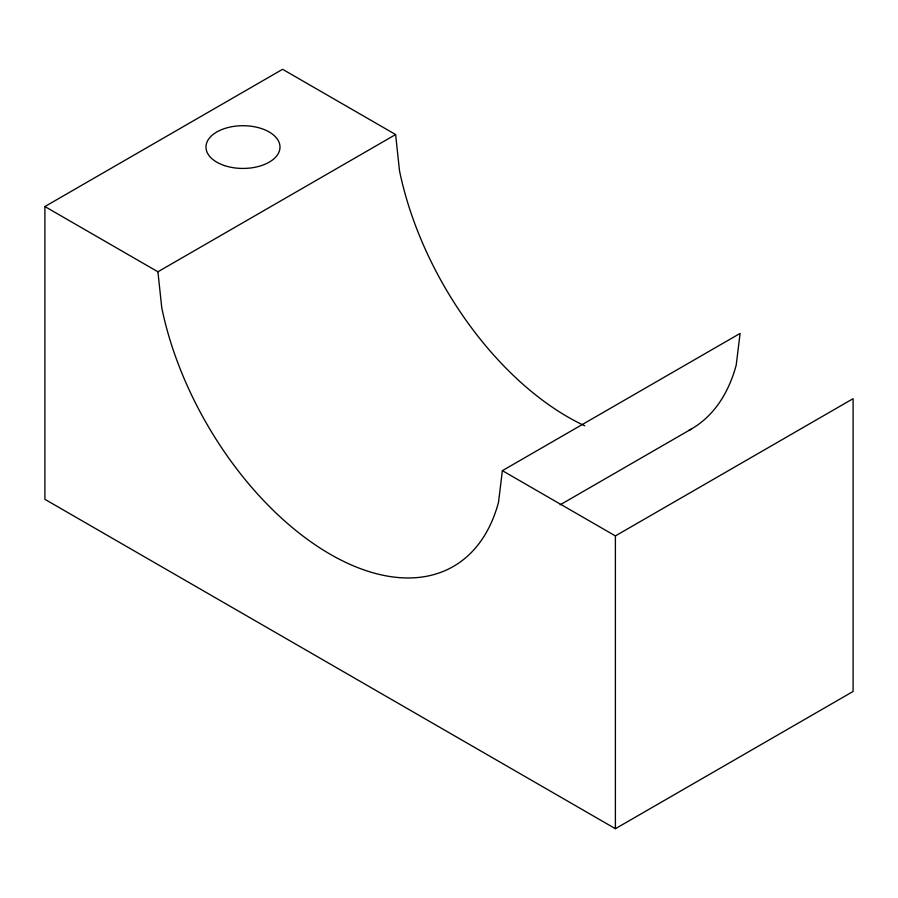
<?xml version="1.0" encoding="UTF-8"?>
<svg xmlns="http://www.w3.org/2000/svg" width="898" height="898" viewBox="0 0 898 898"><rect width="100%" height="100%" fill="white"/><g stroke="black" fill="none" stroke-linecap="round" stroke-linejoin="round"><path stroke-width="1.35" d="M502.375 470.664L498.525 502.24A246.523 142.333 60 0 1 330.15 554.212A246.523 142.333 60 0 1 161.775 307.812L157.913 271.791L44.9 206.54L44.9 499.322L615.399 828.697L853.1 691.46L853.1 398.678L615.399 535.915L502.375 470.664L740.087 333.427L736.225 365.003A246.523 142.333 60 0 1 688.721 430.512M44.9 206.54L282.601 69.303L395.625 134.554L399.475 170.575A246.523 142.333 60 0 0 584.744 425.787M157.913 271.791L395.625 134.554M560.139 504.811L691.112 429.188M615.399 535.915L615.399 828.697M224.489 165.58A37.009 21.361 0 0 0 279.996 147.07A37.009 21.361 0 0 0 224.489 128.571A37.009 21.361 0 0 0 224.489 165.58"/></g></svg>
